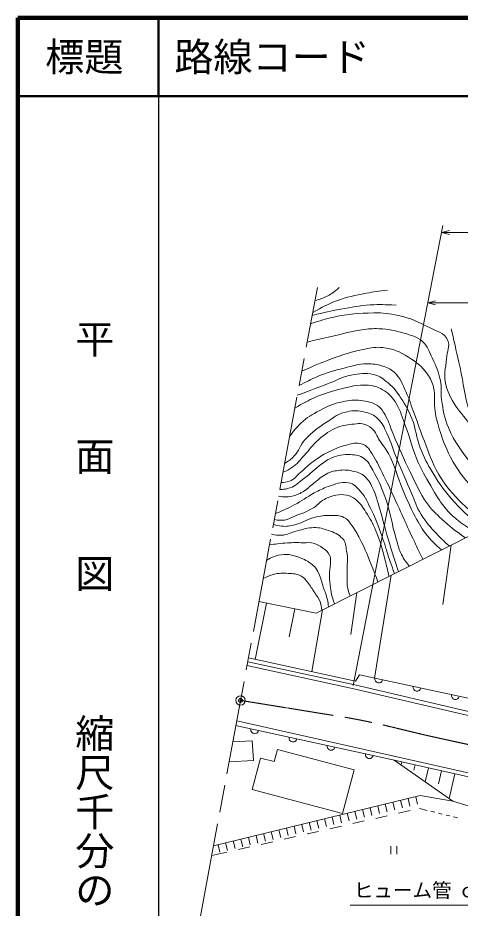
# Model space of a CAD drawing. Units: millimetres, scale not verified. Extents: x 40000 to 680000, y 20000 to 380000.
# Drawn here: x 40000 to 96536, y 266134 to 380000 of the extents above; entities that cross this region are included whole.
import ezdxf
from ezdxf.enums import TextEntityAlignment as Align

# ---------------------------------------------------------------- set-up
doc = ezdxf.new("R2010")
doc.units = ezdxf.units.MM
doc.header["$LTSCALE"] = 1000
doc.header["$PDMODE"] = 32
doc.header["$PDSIZE"] = 500
doc.linetypes.add('CHAIN', pattern=[18.5, 12, -1.5, 3.5, -1.5])
for name, color, linetype, lineweight in [('M-BGD', 7, 'Continuous', 13), ('M-BMK', 2, 'CHAIN', 13), ('M-BMK-SRVR', 3, 'Continuous', 13), ('M-STR-HTXT', 7, 'Continuous', 13), ('M-TTL', 2, 'Continuous', 140), ('M-TTL-BAND', 7, 'Continuous', 25), ('M-TTL-LINE', 7, 'Continuous', 50), ('M-TTL-TXT', 7, 'Continuous', 13)]:
    doc.layers.add(name, color=color, linetype=linetype, lineweight=lineweight)
doc.layers.add('M-OTRS', color=6, linetype='Continuous')
doc.styles.add('@ＭＳ ゴシック', font='')
doc.styles.add('ＭＳ ゴシック', font='')
doc.styles.get('@ＭＳ ゴシック').set_extended_font_data('@MS Gothic')
doc.styles.get('ＭＳ ゴシック').set_extended_font_data('MS Gothic')

msp = doc.modelspace()

# ---------------------------------------------------------------- linework, layer by layer
at = {"layer": 'M-BGD'}
for p, q in [((78150, 303878), (109891, 319905)), ((95374, 312575), (94334, 304969)), ((87731, 308715), (85602, 295545)), ((83331, 306494), (82558, 301119)), ((70821, 305356), (78150, 303878)), ((71801, 305158), (70347, 297951)), ((75405, 304431), (74678, 300827)), ((78932, 304272), (77557, 296388)), ((69388, 297647), (83071, 294682)), ((69479, 298139), (83177, 295171)), ((69282, 297158), (82957, 294195)), ((83177, 295171), (83690, 295956)), ((67829, 289483), (87565, 285194)), ((69949, 287541), (67495, 287389)), ((70105, 285022), (69949, 287541)), ((73169, 286434), (72751, 284873)), ((82984, 283807), (73169, 286434)), ((67005, 284830), (70105, 285022)), ((71011, 285339), (69938, 281330)), ((72751, 284873), (71011, 285339)), ((88099, 285074), (95581, 279835)), ((89075, 284855), (88985, 284454)), ((81493, 278237), (82984, 283807)), ((90771, 284473), (90621, 283804)), ((92468, 284091), (92064, 282298)), ((94162, 283710), (93781, 282016)), ((95857, 283329), (95140, 280144)), ((69938, 281330), (81493, 278237)), ((65013, 274116), (91431, 280533)), ((89883, 280157), (90119, 279185)), ((90855, 280393), (91091, 279421)), ((95581, 279835), (91431, 280533)), ((85024, 278977), (85260, 278005)), ((85996, 279213), (86232, 278241)), ((86968, 279449), (87204, 278477)), ((87940, 279685), (88176, 278713)), ((88911, 279921), (89147, 278949)), ((95581, 279835), (103008, 277491)), ((81137, 278032), (81373, 277061)), ((82109, 278269), (82345, 277297)), ((83081, 278505), (83317, 277533)), ((84053, 278741), (84289, 277769)), ((85745, 277619), (87208, 277951)), ((88670, 278284), (90133, 278616)), ((91335, 278889), (92306, 278648)), ((92791, 278527), (93276, 278407)), ((93762, 278286), (94247, 278165)), ((94732, 278045), (95217, 277924)), ((76279, 276852), (76515, 275881)), ((77250, 277088), (77486, 276117)), ((78222, 277324), (78458, 276353)), ((79194, 277560), (79430, 276589)), ((80166, 277796), (80402, 276825)), ((82820, 276955), (84282, 277287)), ((95702, 277803), (96188, 277683)), ((71420, 275672), (71656, 274700)), ((72392, 275908), (72628, 274936)), ((73363, 276144), (73599, 275172)), ((74335, 276380), (74571, 275409)), ((75307, 276616), (75543, 275645)), ((76969, 275626), (78431, 275958)), ((79894, 276290), (81357, 276623)), ((66561, 274492), (66797, 273520)), ((67533, 274728), (67769, 273756)), ((68505, 274964), (68741, 273992)), ((69476, 275200), (69712, 274228)), ((70448, 275436), (70684, 274464)), ((71118, 274297), (72580, 274629)), ((74043, 274961), (75506, 275294)), ((64779, 272857), (66729, 273300)), ((65589, 274256), (65825, 273284)), ((68192, 273632), (69655, 273965)), ((87680, 274050), (87680, 273050)), ((88430, 273050), (88430, 274050))]:
    msp.add_line(p, q, dxfattribs=at)
for points in [[(83690, 295956), (119166, 288330), (134396, 286985), (144920, 286320)], [(82957, 294195), (112014, 287404), (115647, 286715), (118529, 286237), (121893, 285725), (130688, 285014), (140420, 284549), (146133, 286139), (154432, 286756)], [(83071, 294682), (112117, 287893), (115735, 287207), (118607, 286730), (121951, 286222), (130720, 285513), (140364, 285052), (146046, 286633), (154412, 287255)], [(67987, 290112), (113295, 279917), (115625, 279485), (117694, 279196), (121004, 278786), (123918, 278497), (126306, 278376), (143799, 277428), (145504, 277355), (148321, 277099), (150221, 276880), (152127, 276623), (153746, 276329), (154773, 276109), (156755, 275668), (158227, 275226), (160655, 274489), (186309, 264878)], [(87565, 285194), (113195, 279427), (115545, 278991), (117629, 278700), (120949, 278289), (123881, 277998), (126279, 277877), (143774, 276929), (145471, 276856), (148269, 276601), (150159, 276383), (152049, 276129), (153649, 275838), (154666, 275620), (156629, 275184), (158083, 274748), (160494, 274015), (186134, 264410), (188376, 263572)]]:
    msp.add_lwpolyline(points, dxfattribs=at)
for centre, start, end in [((86134, 295431), 167.86757, 347.86757), ((91023, 294380), 167.86757, 347.86757), ((95911, 293329), 167.86757, 347.86757), ((70272, 288952), 167.73961, 347.73961), ((75158, 287891), 167.73961, 347.73961), ((80044, 286829), 167.73961, 347.73961), ((84930, 285767), 167.73961, 347.73961)]:
    msp.add_arc(centre, 500, start, end, dxfattribs=at)
for points, knots in [([(77690, 342304), (79026, 343072), (79482, 343315), (80708, 343787), (82145, 344340), (83012, 344486), (84525, 344768), (85583, 344966), (85959, 345023), (87251, 345168)], [0, 0, 0, 0, 1, 1, 1, 2, 2, 2, 3, 3, 3, 3]), ([(77975, 343838), (78700, 344031), (78964, 344110), (79545, 344405), (80199, 344737), (80431, 344948), (81072, 345495)], [0, 0, 0, 0, 1, 1, 1, 2, 2, 2, 2]), ([(77623, 341946), (79365, 342359), (79848, 342473), (81290, 342733), (82744, 342995), (83558, 343192), (85034, 343278), (86323, 343353), (86806, 343335), (88341, 343242)], [0, 0, 0, 0, 1, 1, 1, 2, 2, 2, 3, 3, 3, 3]), ([(77420, 340853), (78763, 341328), (79207, 341444), (80381, 341715), (82343, 342168), (83494, 342208), (85506, 342260), (86719, 342292), (87407, 342177), (88596, 341933), (90282, 341588), (91175, 341128), (92703, 340334), (93636, 339849), (94478, 339761), (94920, 338807), (95315, 337956), (94816, 337346), (94775, 336409), (94717, 335103), (94368, 334328), (94702, 333065), (95382, 330488), (96823, 329486), (98300, 327267), (99487, 325484), (100038, 324393), (101426, 322760), (103158, 320723), (104075, 320097), (106550, 318219)], [0, 0, 0, 0, 1, 1, 1, 2, 2, 2, 3, 3, 3, 4, 4, 4, 5, 5, 5, 6, 6, 6, 7, 7, 7, 8, 8, 8, 9, 9, 9, 10, 10, 10, 10]), ([(76987, 338524), (78279, 338836), (78611, 338913), (79654, 339153), (81340, 339540), (82272, 339824), (83980, 340098), (84822, 340233), (85307, 340265), (86160, 340243), (87430, 340211), (88139, 340015), (89359, 339662), (90311, 339385), (90937, 339295), (91685, 338644), (92444, 337984), (92559, 337334), (92994, 336427), (93496, 335378), (93748, 334761), (94011, 333628), (94227, 332700), (94019, 332136), (94157, 331193), (94365, 329762), (94485, 328934), (95029, 327594), (95826, 325631), (96663, 324708), (97937, 323015), (99128, 321430), (99671, 320357), (101275, 319192), (102543, 318271), (103202, 317969), (104845, 317357)], [0, 0, 0, 0, 1, 1, 1, 2, 2, 2, 3, 3, 3, 4, 4, 4, 5, 5, 5, 6, 6, 6, 7, 7, 7, 8, 8, 8, 9, 9, 9, 10, 10, 10, 11, 11, 11, 12, 12, 12, 12]), ([(95390, 340229), (95947, 337831), (96088, 337219), (96517, 335286), (97001, 333103), (97033, 331817), (97716, 329689), (98146, 328351), (98471, 327616), (99182, 326405), (99719, 325491), (100093, 325017), (100798, 324224), (102023, 322846), (102583, 321899), (104101, 320852), (104701, 320439), (105093, 320297), (105749, 319980), (106648, 319545), (106981, 319433), (108113, 319008)], [0, 0, 0, 0, 1, 1, 1, 2, 2, 2, 3, 3, 3, 4, 4, 4, 5, 5, 5, 6, 6, 6, 7, 7, 7, 7]), ([(76293, 334792), (78008, 335579), (78514, 335801), (79981, 336336), (81652, 336945), (82601, 337286), (84343, 337644), (85222, 337825), (85740, 337911), (86633, 337826), (88006, 337696), (88762, 337308), (89940, 336590), (91014, 335937), (91579, 335447), (92339, 334446), (92792, 333849), (92940, 333424), (93139, 332701), (93414, 331700), (93163, 331079), (93284, 330048), (93407, 329008), (93550, 328429), (93866, 327431), (94397, 325750), (94740, 324802), (95610, 323269), (96525, 321659), (97221, 320846), (98518, 319525), (99631, 318393), (100401, 317863), (101826, 317163), (102367, 316897), (102576, 316785), (103241, 316548)], [0, 0, 0, 0, 1, 1, 1, 2, 2, 2, 3, 3, 3, 4, 4, 4, 5, 5, 5, 6, 6, 6, 7, 7, 7, 8, 8, 8, 9, 9, 9, 10, 10, 10, 11, 11, 11, 12, 12, 12, 12]), ([(75953, 332965), (76984, 333534), (77312, 333693), (78219, 334082), (79534, 334648), (80320, 334857), (81708, 335209), (82828, 335494), (83460, 335754), (84616, 335754), (85405, 335754), (85864, 335706), (86615, 335464), (87243, 335260), (87622, 335115), (88105, 334664), (88929, 333895), (89121, 333215), (89595, 332192), (90100, 331104), (90266, 330445), (90685, 329321), (91188, 327974), (91425, 327203), (91958, 325868), (92630, 324185), (92861, 323158), (93811, 321615), (94798, 320014), (95489, 319184), (96822, 317857), (97618, 317065), (98160, 316712), (99124, 316136), (99736, 315771), (99969, 315642), (100738, 315284)], [0, 0, 0, 0, 1, 1, 1, 2, 2, 2, 3, 3, 3, 4, 4, 4, 5, 5, 5, 6, 6, 6, 7, 7, 7, 8, 8, 8, 9, 9, 9, 10, 10, 10, 11, 11, 11, 12, 12, 12, 12]), ([(75722, 331721), (77604, 332435), (78078, 332616), (79592, 333181), (80764, 333619), (81362, 334087), (82596, 334295), (83704, 334483), (84381, 334662), (85472, 334392), (86287, 334191), (86684, 333847), (87329, 333310), (88091, 332678), (88418, 332199), (88961, 331372), (89601, 330397), (89932, 329820), (90366, 328738), (90931, 327330), (90861, 326409), (91433, 325003), (91958, 323709), (92302, 322995), (93032, 321804), (93985, 320249), (94586, 319403), (95806, 318048), (97125, 316584), (97753, 316114), (99578, 314698)], [0, 0, 0, 0, 1, 1, 1, 2, 2, 2, 3, 3, 3, 4, 4, 4, 5, 5, 5, 6, 6, 6, 7, 7, 7, 8, 8, 8, 9, 9, 9, 10, 10, 10, 10]), ([(75420, 330093), (76441, 330713), (76774, 330893), (77687, 331315), (78924, 331886), (79661, 332124), (80983, 332454), (82449, 332819), (83306, 333144), (84811, 333011), (85661, 332936), (86152, 332743), (86871, 332284), (87600, 331820), (87928, 331401), (88373, 330661), (88979, 329653), (89095, 328973), (89512, 327874), (90210, 326036), (90378, 324919), (91184, 323125), (91811, 321729), (92262, 320993), (93044, 319678), (93678, 318613), (94026, 317998), (94837, 317061), (95346, 316474), (95689, 316196), (96291, 315704), (97124, 315023), (97497, 314837), (98603, 314205)], [0, 0, 0, 0, 1, 1, 1, 2, 2, 2, 3, 3, 3, 4, 4, 4, 5, 5, 5, 6, 6, 6, 7, 7, 7, 8, 8, 8, 9, 9, 9, 10, 10, 10, 11, 11, 11, 11]), ([(74741, 326443), (75327, 327260), (75557, 327540), (76187, 328141), (77008, 328923), (77575, 329260), (78578, 329788), (79661, 330359), (80310, 330647), (81506, 330907), (82402, 331102), (82941, 331186), (83848, 331052), (84703, 330927), (85242, 330880), (85964, 330406), (86540, 330029), (86712, 329618), (87047, 329017), (87501, 328201), (87584, 327663), (87951, 326804), (88785, 324853), (89222, 323744), (90171, 321847), (90966, 320256), (91306, 319288), (92351, 317848), (93087, 316836), (93653, 316386), (94581, 315547), (95543, 314675), (95932, 314400), (97195, 313494)], [0, 0, 0, 0, 1, 1, 1, 2, 2, 2, 3, 3, 3, 4, 4, 4, 5, 5, 5, 6, 6, 6, 7, 7, 7, 8, 8, 8, 9, 9, 9, 10, 10, 10, 11, 11, 11, 11]), ([(74101, 323000), (74668, 323357), (74866, 323521), (75292, 323929), (76006, 324614), (76024, 325312), (76697, 326037), (77668, 327083), (78338, 327559), (79532, 328339), (80464, 328948), (80983, 329414), (82077, 329624), (82951, 329791), (83492, 329795), (84354, 329575), (85064, 329394), (85498, 329234), (86026, 328727), (86642, 328135), (86795, 327630), (87165, 326861), (87761, 325624), (87929, 324860), (88449, 323590), (89155, 321871), (89576, 320918), (90321, 319216), (90787, 318153), (90902, 317477), (91533, 316502), (92203, 315467), (92649, 314927), (93496, 314031), (94106, 313384), (94341, 313159), (95142, 312458)], [0, 0, 0, 0, 1, 1, 1, 2, 2, 2, 3, 3, 3, 4, 4, 4, 5, 5, 5, 6, 6, 6, 7, 7, 7, 8, 8, 8, 9, 9, 9, 10, 10, 10, 11, 11, 11, 12, 12, 12, 12]), ([(73895, 321891), (74422, 322102), (74608, 322207), (75027, 322475), (75760, 322945), (76006, 323416), (76611, 324042), (77343, 324801), (77618, 325360), (78420, 326045), (79292, 326791), (79818, 327229), (80893, 327628), (81677, 327920), (82161, 327962), (82993, 328048), (83408, 328092), (83651, 328147), (84060, 328065), (84569, 327962), (84876, 327838), (85255, 327483), (85775, 326996), (85851, 326545), (86240, 325948), (86666, 325298), (86987, 324985), (87355, 324301), (88287, 322567), (88429, 321422), (89213, 319616), (89791, 318284), (90090, 317524), (90776, 316244), (91325, 315219), (91644, 314636), (92380, 313736), (92999, 312980), (93276, 312713), (94128, 311946)], [0, 0, 0, 0, 1, 1, 1, 2, 2, 2, 3, 3, 3, 4, 4, 4, 5, 5, 5, 6, 6, 6, 7, 7, 7, 8, 8, 8, 9, 9, 9, 10, 10, 10, 11, 11, 11, 12, 12, 12, 13, 13, 13, 13]), ([(73647, 320558), (74104, 320564), (74314, 320604), (74714, 320740), (75394, 320971), (75597, 321431), (76152, 321887), (76812, 322429), (77128, 322801), (77816, 323308), (78502, 323814), (78915, 324065), (79673, 324455), (80459, 324859), (80923, 325057), (81773, 325295), (82400, 325470), (82760, 325644), (83409, 325605), (83822, 325580), (84082, 325529), (84421, 325292), (84853, 324992), (84985, 324689), (85272, 324248), (85850, 323358), (86081, 322802), (86555, 321853), (87100, 320762), (87391, 320144), (87912, 319042), (88955, 316835), (89479, 315570), (90520, 313362), (91001, 312340), (91153, 312016), (91761, 310751)], [0, 0, 0, 0, 1, 1, 1, 2, 2, 2, 3, 3, 3, 4, 4, 4, 5, 5, 5, 6, 6, 6, 7, 7, 7, 8, 8, 8, 9, 9, 9, 10, 10, 10, 11, 11, 11, 12, 12, 12, 12]), ([(73485, 319684), (73917, 319670), (74102, 319704), (74487, 319789), (75337, 319974), (75681, 320441), (76393, 320941), (77277, 321561), (77655, 322061), (78523, 322704), (79115, 323144), (79440, 323423), (80117, 323717), (80995, 324098), (81575, 324163), (82532, 324134), (83226, 324113), (83681, 324057), (84244, 323649), (84836, 323221), (84995, 322781), (85359, 322147), (86034, 320969), (86352, 320268), (86829, 318997), (87651, 316804), (87724, 315452), (88404, 313210), (88594, 312581), (88653, 312210), (88921, 311611), (89248, 310876), (89467, 310616), (90030, 309876)], [0, 0, 0, 0, 1, 1, 1, 2, 2, 2, 3, 3, 3, 4, 4, 4, 5, 5, 5, 6, 6, 6, 7, 7, 7, 8, 8, 8, 9, 9, 9, 10, 10, 10, 11, 11, 11, 11]), ([(73324, 318821), (74071, 318728), (74394, 318671), (75052, 318819), (75611, 318945), (75915, 319087), (76409, 319377), (77020, 319734), (77275, 320063), (77839, 320491), (78448, 320954), (78734, 321304), (79414, 321654), (79967, 321940), (80324, 322027), (80940, 322115), (81644, 322215), (82062, 322188), (82758, 322042), (83405, 321907), (83815, 321804), (84309, 321364), (84910, 320827), (85117, 320378), (85447, 319643), (85961, 318502), (86055, 317788), (86417, 316590), (86933, 314879), (87143, 313897), (87677, 312192), (88046, 311013), (88171, 310628), (88664, 309187)], [0, 0, 0, 0, 1, 1, 1, 2, 2, 2, 3, 3, 3, 4, 4, 4, 5, 5, 5, 6, 6, 6, 7, 7, 7, 8, 8, 8, 9, 9, 9, 10, 10, 10, 11, 11, 11, 11]), ([(72910, 316591), (74066, 317071), (74407, 317218), (75328, 317698), (76360, 318235), (76855, 318684), (77881, 319233), (78565, 319599), (78955, 319805), (79690, 320056), (80649, 320385), (81239, 320667), (82242, 320525), (82977, 320421), (83294, 319976), (83793, 319426), (84525, 318621), (84714, 317994), (85198, 317019), (85912, 315585), (86164, 314713), (86713, 313207), (86919, 312643), (86984, 312310), (87165, 311737), (87517, 310627), (87648, 310273), (88125, 308914)], [0, 0, 0, 0, 1, 1, 1, 2, 2, 2, 3, 3, 3, 4, 4, 4, 5, 5, 5, 6, 6, 6, 7, 7, 7, 8, 8, 8, 9, 9, 9, 9]), ([(72768, 315830), (73330, 315737), (73571, 315698), (74076, 315776), (74587, 315854), (74843, 316029), (75320, 316228), (76326, 316647), (76933, 316811), (77856, 317391), (78409, 317738), (78601, 318111), (79181, 318409), (79724, 318688), (80049, 318838), (80651, 318942), (81192, 319035), (81519, 319068), (82056, 318958), (82540, 318859), (82805, 318705), (83187, 318393), (83812, 317882), (84064, 317475), (84496, 316793), (85061, 315899), (85356, 315376), (85772, 314403), (86381, 312977), (86572, 312116), (86954, 310614), (87158, 309817), (87227, 309545), (87430, 308564)], [0, 0, 0, 0, 1, 1, 1, 2, 2, 2, 3, 3, 3, 4, 4, 4, 5, 5, 5, 6, 6, 6, 7, 7, 7, 8, 8, 8, 9, 9, 9, 10, 10, 10, 11, 11, 11, 11]), ([(72655, 315224), (73112, 315070), (73296, 315032), (73719, 314986), (74382, 314915), (74766, 315027), (75415, 315180), (76420, 315416), (76884, 315870), (77887, 316117), (78688, 316314), (79162, 316366), (79987, 316343), (80649, 316325), (81072, 316409), (81667, 316117), (82183, 315863), (82356, 315528), (82701, 315067), (83164, 314448), (83361, 314056), (83718, 313371), (84469, 311933), (84762, 311064), (85366, 309558), (85631, 308896), (85720, 308681), (86031, 307857)], [0, 0, 0, 0, 1, 1, 1, 2, 2, 2, 3, 3, 3, 4, 4, 4, 5, 5, 5, 6, 6, 6, 7, 7, 7, 8, 8, 8, 9, 9, 9, 9]), ([(72419, 313953), (72952, 313839), (73171, 313824), (73656, 313833), (74487, 313848), (74897, 314214), (75708, 314398), (76534, 314587), (76992, 314797), (77840, 314802), (78573, 314807), (78990, 314688), (79682, 314447), (80458, 314176), (80944, 313996), (81507, 313397), (81945, 312932), (81896, 312472), (82024, 311846), (82252, 310736), (82046, 310078), (82081, 308945), (82102, 308238), (82009, 307828), (82156, 307136), (82247, 306708), (82294, 306535), (82477, 306063)], [0, 0, 0, 0, 1, 1, 1, 2, 2, 2, 3, 3, 3, 4, 4, 4, 5, 5, 5, 6, 6, 6, 7, 7, 7, 8, 8, 8, 9, 9, 9, 9]), ([(72167, 312595), (72664, 312662), (72793, 312678), (73196, 312725), (73687, 312782), (73962, 312826), (74456, 312854), (75231, 312898), (75667, 312891), (76443, 312871), (77018, 312855), (77363, 312943), (77913, 312774), (78372, 312633), (78607, 312474), (78995, 312192), (79386, 311909), (79602, 311710), (79835, 311287), (79984, 311019), (79949, 310819), (79964, 310512), (79993, 309943), (79849, 309628), (79835, 309058), (79820, 308420), (79846, 308061), (79916, 307427), (79967, 306963), (80009, 306703), (80110, 306247), (80216, 305769), (80272, 305602), (80455, 305041)], [0, 0, 0, 0, 1, 1, 1, 2, 2, 2, 3, 3, 3, 4, 4, 4, 5, 5, 5, 6, 6, 6, 7, 7, 7, 8, 8, 8, 9, 9, 9, 10, 10, 10, 11, 11, 11, 11]), ([(71805, 310651), (72182, 310865), (72316, 310928), (72663, 311061), (73170, 311256), (73478, 311329), (74020, 311368), (74527, 311405), (74818, 311330), (75312, 311207), (75849, 311073), (76144, 310958), (76637, 310706), (77177, 310429), (77477, 310241), (77913, 309817), (78202, 309537), (78283, 309306), (78462, 308945), (78781, 308301), (78820, 307883), (79044, 307200), (79248, 306577), (79425, 306244), (79561, 305601), (79637, 305239), (79663, 305105), (79713, 304667)], [0, 0, 0, 0, 1, 1, 1, 2, 2, 2, 3, 3, 3, 4, 4, 4, 5, 5, 5, 6, 6, 6, 7, 7, 7, 8, 8, 8, 9, 9, 9, 9]), ([(71369, 308306), (71920, 308588), (72138, 308677), (72663, 308816), (73384, 309007), (73824, 308995), (74569, 308945), (75211, 308902), (75609, 308910), (76184, 308622), (76583, 308422), (76714, 308166), (77008, 307830), (77436, 307342), (77595, 307004), (77945, 306457), (78231, 306012), (78467, 305795), (78640, 305294), (78778, 304893), (78805, 304703), (78842, 304227)], [0, 0, 0, 0, 1, 1, 1, 2, 2, 2, 3, 3, 3, 4, 4, 4, 5, 5, 5, 6, 6, 6, 7, 7, 7, 7])]:
    msp.add_open_spline(points, degree=3, knots=knots, dxfattribs=at)
at = {"layer": 'M-BMK'}
msp.add_line((63343, 265134), (78287, 345518), dxfattribs=at)
msp.add_open_spline([(68468, 292703), (73310, 291923), (74526, 291730), (78406, 291094), (80216, 290797), (81238, 290672), (83040, 290331), (87096, 289563), (89314, 288878), (93345, 287986), (97068, 287162), (99161, 286735), (102886, 285915), (106508, 285116), (108515, 284561), (112154, 283843), (115808, 283121), (117860, 282706), (121559, 282275), (126692, 281677), (129596, 281636), (134753, 281294), (138691, 281033), (140915, 281119), (144839, 280694), (148617, 280285), (150748, 280081), (154469, 279304), (157439, 278684), (159084, 278225), (161980, 277317), (164292, 276592), (165515, 275979), (167788, 275140), (172055, 273564), (174441, 272668), (178727, 271144), (182086, 269950), (183879, 268978), (187341, 268127), (192657, 266821), (195688, 265718), (201162, 265801), (205835, 265872), (207850, 266301), (212983, 267646)], degree=3, knots=[0, 0, 0, 0, 1, 1, 1, 2, 2, 2, 3, 3, 3, 4, 4, 4, 5, 5, 5, 6, 6, 6, 7, 7, 7, 8, 8, 8, 9, 9, 9, 10, 10, 10, 11, 11, 11, 12, 12, 12, 13, 13, 13, 14, 14, 14, 15, 15, 15, 15], dxfattribs=at)
at = {"layer": 'M-BMK-SRVR'}
msp.add_circle((68468, 292703), 600, dxfattribs=at)
at = {"layer": 'M-OTRS'}
msp.add_point((68468, 292703), dxfattribs=at)
at = {"layer": 'M-STR-HTXT'}
for p, q in [((82868, 294620), (94325, 353432)), ((94153, 352550), (95153, 352800)), ((94153, 352550), (143838, 352550)), ((94153, 352550), (95153, 352300)), ((92399, 343543), (93399, 343793)), ((92399, 343543), (363517, 343543)), ((92399, 343543), (93399, 343293)), ((103426, 266506), (82491, 266506))]:
    msp.add_line(p, q, dxfattribs=at)
at = {"layer": 'M-TTL'}
for p, q in [((40000, 380000), (40000, 20000)), ((680000, 380000), (40000, 380000))]:
    msp.add_line(p, q, dxfattribs=at)
at = {"layer": 'M-TTL-BAND'}
msp.add_line((58000, 370000), (58000, 20000), dxfattribs=at)
at = {"layer": 'M-TTL-LINE'}
for p, q in [((58000, 380000), (58000, 370000)), ((40000, 370000), (680000, 370000))]:
    msp.add_line(p, q, dxfattribs=at)

# ---------------------------------------------------------------- texts
at = {"layer": 'M-STR-HTXT', "style": 'ＭＳ ゴシック'}
msp.add_text('ヒューム管 φ300', height=1833, dxfattribs=at).set_placement((92634, 266958), align=Align.BOTTOM_CENTER)
at = {"layer": 'M-TTL-BAND', "style": '@ＭＳ ゴシック'}
for s, p in [('平\u3000\u3000面\u3000\u3000図', (49777, 306475)), ('縮尺千分の一', (49777, 261030))]:
    msp.add_text(s, height=3666, rotation=270, dxfattribs=at).set_placement(p, align=Align.MIDDLE_RIGHT)
at = {"layer": 'M-TTL-TXT', "style": 'ＭＳ ゴシック'}
msp.add_text('標題', height=3666, dxfattribs=at).set_placement((48500, 375000), align=Align.MIDDLE_CENTER)
msp.add_text('路線コード      268', height=3666, dxfattribs=at).set_placement((60000, 375000), align=Align.MIDDLE_LEFT)

doc.saveas('drawing.dxf')
